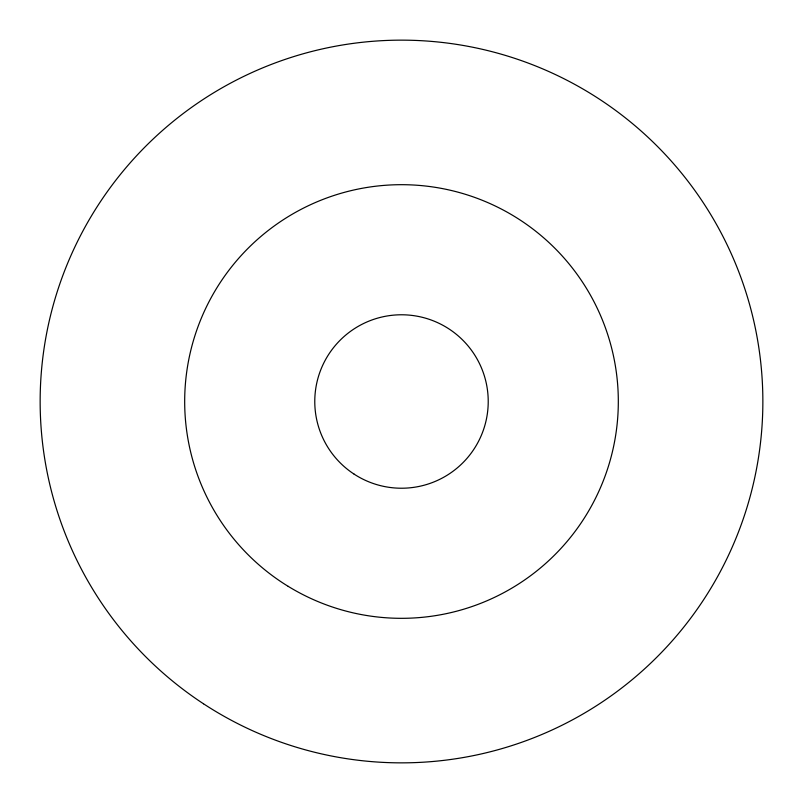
<?xml version="1.0" encoding="UTF-8"?>
<svg xmlns="http://www.w3.org/2000/svg" width="803" height="803" viewBox="0 0 803 803"><rect width="100%" height="100%" fill="white"/><g stroke="black" fill="none" stroke-linecap="round" stroke-linejoin="round"><path stroke-width="1.2" d="M203.51 703.789A361.36 361.36 0 0 0 762.288 421.816A361.36 361.36 0 0 0 238.702 78.895A361.36 361.36 0 0 0 203.51 703.789M288.187 586.351A216.81 216.81 0 0 0 618.24 407.211A216.81 216.81 0 0 0 298.074 210.948A216.81 216.81 0 0 0 288.187 586.351M354.123 474.141A86.724 86.724 0 0 0 488.094 406.218A86.724 86.724 0 0 0 362.283 324.151A86.724 86.724 0 0 0 354.123 474.141"/></g></svg>
